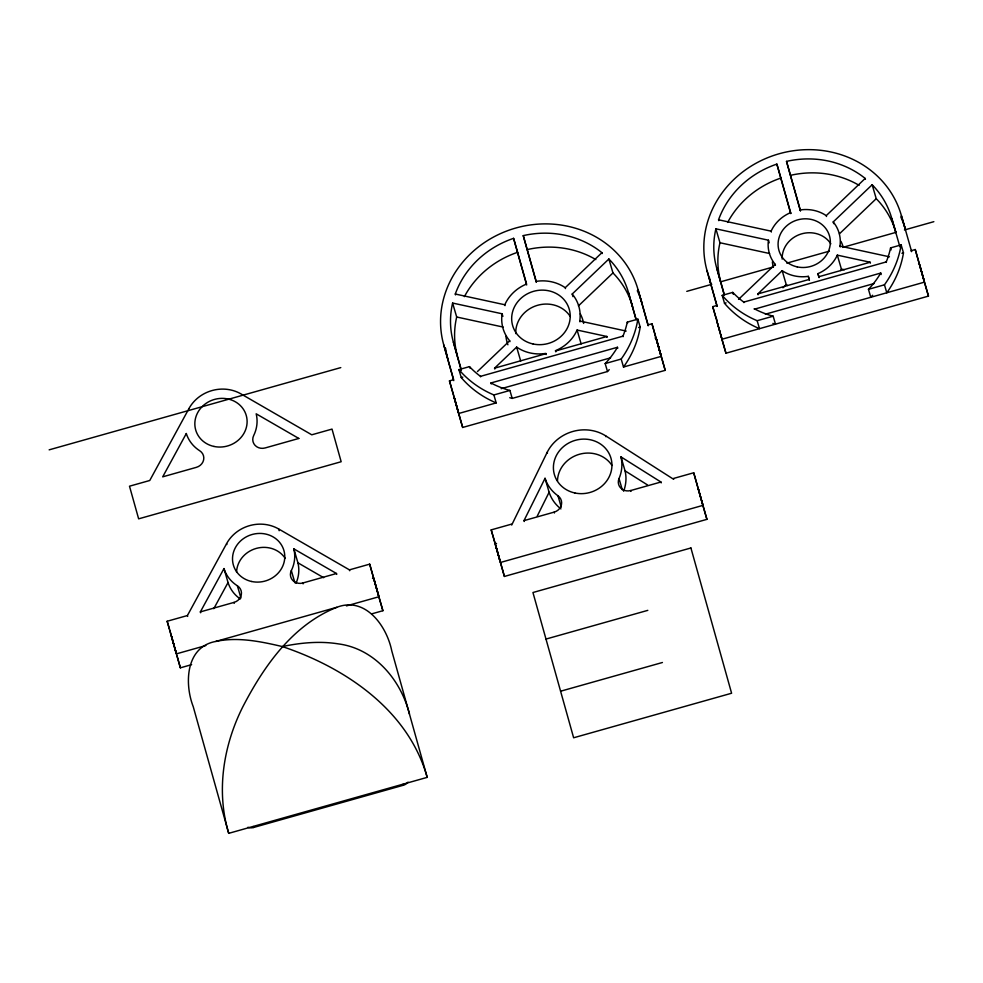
<?xml version="1.0" encoding="UTF-8"?>
<svg xmlns="http://www.w3.org/2000/svg" width="983" height="983" viewBox="0 0 983 983"><rect width="100%" height="100%" fill="white"/><g stroke="black" fill="none" stroke-linecap="round" stroke-linejoin="round"><path stroke-width="1.47" d="M511.701 525.045L547.199 452.291A39.48 36.285 -16.3 0 1 605.626 435.813L673.711 479.348M523.976 520.634L545.037 478.303A39.48 36.285 -16.3 0 0 557.963 495.788A10.014 9.203 -16.3 0 1 561.416 504.82A10.014 9.203 -16.3 0 1 554.179 512.118L523.976 520.634L524.234 521.506M537.271 516.05L549.116 492.25L545.037 478.303M187.667 616.415L187.409 615.542L226.594 543.648A36.322 33.385 -16.3 0 1 278.644 528.965L349.432 569.857L349.678 570.73M200.36 611.893L223.964 568.579A36.322 33.385 -16.3 0 0 237.382 585.807A10.014 9.203 -16.3 0 1 241.29 594.875A10.014 9.203 -16.3 0 1 234.003 602.407L200.36 611.893L200.618 612.765M213.778 608.686L228.044 582.526L223.964 568.579M336.764 607.322C292.75 624.856 263.886 666.105 242.85 706.765C223.362 745.47 215.977 791.34 228.72 833.338L427.187 777.369L391.726 650.721C386.737 626.036 365.418 596.103 336.764 607.322L215.818 641.432C185.64 646.851 184.276 683.59 193.246 706.691L228.72 833.338M477.419 371.562L509.661 340.769A39.48 36.285 -16.3 0 1 502.104 313.786L452.61 303.059A90.989 83.629 -16.3 0 0 453.36 342.084L461.31 370.48M601.915 252.68A90.989 83.629 -16.3 0 0 523.239 235.625L536.042 281.384A39.48 36.285 -16.3 0 1 565.237 287.7L601.915 252.68L602.161 253.553M494.805 369.043L494.56 368.17L516.64 347.085A39.48 36.285 -16.3 0 0 545.823 353.413L546.155 354.568M580.019 321.871L579.761 320.999A39.48 36.285 -16.3 0 0 572.204 294.028L608.882 258.996A90.989 83.629 -16.3 0 1 628.506 292.701L636.247 319.745M578.434 305.897L612.962 272.93L608.882 258.996M738.552 299.36L775.206 264.366A36.322 33.385 -16.3 0 1 768.436 240.208L715.894 228.818A90.989 83.629 -16.3 0 0 716.644 267.843L723.98 294.052M865.187 178.439A90.989 83.629 -16.3 0 0 786.511 161.384L800.113 209.957A36.322 33.385 -16.3 0 1 826.248 215.621L865.187 178.439L865.445 179.299M758.09 294.802L757.832 293.929L782.173 270.681A36.322 33.385 -16.3 0 0 808.309 276.346L809.328 279.836M840.244 246.966L839.986 246.094A36.322 33.385 -16.3 0 0 833.215 221.937L872.154 184.755A90.989 83.629 -16.3 0 1 891.778 218.459L895.857 232.393A90.989 83.629 -16.3 0 0 876.234 198.689L872.154 184.755M782.935 287.798L786.253 284.628L782.173 270.681M839.457 233.807L876.234 198.689M49.15 449.845L340.782 367.605M686.773 291.361L711.778 284.308M773.547 266.885L720.6 281.814L716.644 267.843M786.781 263.149L829.431 251.132M842.664 247.397L895.611 232.467M904.434 229.973L933.85 221.679M453.765 380.618L453.507 379.745L449.464 380.888L458.594 413.524L496.206 402.907A101.003 92.832 -16.3 0 1 461.248 377.57L458.914 369.608L469.493 366.622A90.989 83.629 -16.3 0 0 480.478 376.354L480.613 376.845M623.111 336.665L622.964 336.161A90.989 83.629 -16.3 0 0 627.289 322.129L637.869 319.143L640.203 327.106A101.003 92.832 -16.3 0 1 623.505 367.015L661.117 356.411L651.975 323.776L647.932 324.918L638.139 289.985A101.003 92.832 -16.3 0 0 515.891 227.995A101.003 92.832 -16.3 0 0 443.726 344.812L453.507 379.745M722.198 295.367A101.003 92.832 -16.3 0 0 757.156 320.716L759.49 328.666A101.003 92.832 -16.3 0 1 724.52 303.317L722.198 295.367L732.777 292.381A90.989 83.629 -16.3 0 0 743.75 302.113L743.898 302.604M886.396 262.424L886.248 261.92A90.989 83.629 -16.3 0 0 890.573 247.888L901.153 244.902L903.475 252.852A101.003 92.832 -16.3 0 1 886.789 292.774L884.454 284.812A101.003 92.832 -16.3 0 0 901.153 244.902M461.248 377.57L462.796 377.128M494.56 368.17L545.897 353.696M555.542 350.98L606.892 336.493L607.138 337.366M638.643 327.536L640.203 327.106M911.462 251.55L911.204 250.677L915.259 249.535L928.468 296.104L725.958 353.216L712.736 306.647L716.791 305.504L717.037 306.377M724.52 303.317L726.068 302.887M757.832 293.929L809.181 279.442L809.427 280.315M870.164 262.252L818.814 276.727L817.954 273.63A36.322 33.385 -16.3 0 0 837.319 255.138L870.164 262.252L870.422 263.125M901.927 253.295L903.475 252.852M480.478 376.354L622.964 336.161M743.75 302.113L886.248 261.92M491.242 383.96L490.947 382.965L617.459 347.282L617.754 348.277M754.366 309.215L880.743 273.041L881.173 274.527M655.047 338.005L656.054 337.722L665.196 370.345L462.674 427.458L458.594 413.524M717.062 320.507L715.28 315.359M918.577 263.69L919.338 263.469M501.183 388.69L610.566 357.849M765.376 314.191L874.243 283.485M458.914 369.608A101.003 92.832 -16.3 0 0 493.884 394.957L509.894 390.448L512.217 398.398L607.506 371.525A90.989 83.629 -16.3 0 0 609.251 369.633M607.506 371.525L605.172 363.575L621.182 359.053A101.003 92.832 -16.3 0 0 637.869 319.143M757.156 320.716L773.166 316.194L775.489 324.157A90.989 83.629 -16.3 0 1 772.859 323.407M872.646 295.256A90.989 83.629 -16.3 0 1 870.778 297.284L868.456 289.321L884.454 284.812M928.468 296.104L924.401 282.158L721.878 339.27L725.958 353.216M191.624 664.655L180.368 667.826L167.159 621.256L187.409 615.542M336.481 573.507L293.843 548.87A36.322 33.385 -16.3 0 1 291.337 570.595A10.014 9.203 -16.3 0 0 292.701 580.375A10.014 9.203 -16.3 0 0 302.838 582.993L336.481 573.507L336.739 574.379M349.432 569.857L369.682 564.144L382.891 610.713L371.648 613.884M673.466 478.475L693.715 472.774L706.924 519.343L504.402 576.443L491.193 529.886L511.443 524.172M660.92 482.014L620.973 456.886A39.48 36.285 -16.3 0 1 619.02 478.574A10.014 9.203 -16.3 0 0 620.752 488.084A10.014 9.203 -16.3 0 0 630.73 490.529L660.92 482.014L661.178 482.886M372.496 578.446L373.761 578.09M491.193 529.886L495.272 543.82L496.538 543.464M176.301 653.892L205.828 645.561M346.471 605.897L378.824 596.779L382.891 610.713M500.335 562.509L702.857 505.397L706.924 519.343M545.983 639.073L647.809 610.357M560.593 691.221L662.419 662.505M247.937 827.268A8.417 7.741 -16.3 0 0 253.503 827.502L403.374 785.233A8.417 7.741 -16.3 0 0 408.006 782.124M215.818 641.432C237.947 636.738 260.679 641.506 282.305 646.556C300.614 642.747 319.586 640.904 338.164 643.853C374.523 648.485 400.929 679.917 409.456 714.051M718.561 219.787L771.102 231.165A36.322 33.385 -16.3 0 1 790.479 212.672L776.865 164.1A90.989 83.629 -16.3 0 0 718.561 219.787L718.819 220.659M839.986 246.094L889.443 256.809M715.894 228.818L719.974 242.752L769.591 253.516M837.319 255.138L841.399 269.072L844.385 269.723M455.289 294.028L504.783 304.755A39.48 36.285 -16.3 0 1 526.409 284.099L513.593 238.341A90.989 83.629 -16.3 0 0 455.289 294.028L455.534 294.9M579.761 320.999L626.171 331.062M555.8 351.84L555.456 350.698A39.48 36.285 -16.3 0 0 577.095 330.042L606.892 336.493M452.61 303.059L456.69 317.005L503.185 327.081M282.305 646.556C345.291 667.641 408.473 710.156 427.187 777.369M293.843 548.87L297.923 562.817L323.677 577.697M620.973 456.886L625.053 470.832L647.527 484.963M454.834 399.676L453.79 396.075L455.94 403.583M656.988 341.482L656.325 339.012L657.615 343.522M499.966 560.875L497.926 553.761M660.527 353.978L660.871 355.158L659.556 350.612M716.791 305.504L706.998 270.558A101.003 92.832 -16.3 0 1 779.175 153.753A101.003 92.832 -16.3 0 1 901.423 215.732L905.503 229.678A101.003 92.832 -16.3 0 0 900.821 216.948M890.573 247.888L891.151 249.866M833.215 221.937L833.731 223.682M826.248 215.621L826.506 216.493M786.511 161.384L800.506 210.743M800.113 209.957L800.371 210.829M817.954 273.63L819.072 277.599M776.865 164.1L778.905 171.067M779.163 171.939L790.86 213.458M790.479 212.672L790.725 213.544M771.102 231.165L771.36 232.037M768.436 240.208L769.197 242.813M775.206 264.366L775.452 265.238M732.777 292.381L733.355 294.372M706.998 270.558L717.197 306.34M712.736 306.647L715.034 314.486M665.196 370.345L651.975 323.776M638.139 289.985L647.932 324.304M647.932 324.918L648.19 325.791M627.289 322.129L627.584 323.124M621.182 359.053L623.505 367.015M630.73 490.529L630.988 491.402M572.204 294.028L572.966 296.633M565.237 287.7L565.483 288.572M577.095 330.042L581.162 343.976M619.02 478.574L622.337 489.903M605.626 435.813L605.872 436.685M523.239 235.625L536.399 282.035M536.042 281.384L536.3 282.256M513.593 238.341L526.483 283.743M526.409 284.099L526.667 284.972M504.783 304.755L505.029 305.627M516.64 347.085L520.707 361.019M547.199 452.291L547.457 453.151M557.963 495.788L561.268 507.117M502.104 313.786L502.878 316.403M509.661 340.769L509.919 341.642M554.179 512.118L554.437 512.991M493.884 394.957L496.206 402.907M469.493 366.622L469.935 368.121M453.36 342.084L461.113 369.129M443.726 344.812L453.507 379.131M449.464 380.888L453.532 394.834M403.079 784.237L403.374 785.233M302.838 582.993L303.096 583.865M291.337 570.595L294.9 582.784M278.644 528.965L279.16 530.709M226.594 543.648L226.852 544.521M237.382 585.807L240.946 598.008M234.003 602.407L234.249 603.279M253.209 826.506L253.503 827.502M167.159 621.256L169.457 629.095M169.703 629.968L174.089 645.389M717.344 322.793L717.062 321.834L718.229 326.086M656.595 339.934L656.398 339.344M660.674 354.507L660.429 353.659M495.801 546.032L495.543 545.123L496.501 548.686M495.911 546.413L497.668 552.569M717.59 323.64L720.084 332.426M657.16 341.912L656.988 341.31L657.295 342.576M660.011 352.221L660.343 353.352M923.16 277.304L924.143 280.892L921.993 273.409M659.704 351.115L660.097 352.516M701.616 500.544L702.587 504.095L700.449 496.648M921.735 272.217L919.609 264.783L920.567 268.334M719.482 330.521L721.633 338.029L720.637 334.417M657.553 343.288L658.463 346.471M658.721 347.663L659.618 350.845M700.191 495.457L698.053 488.01L699.024 491.574M456.198 404.763L458.348 412.27L457.365 408.658M376.157 586.839L374.019 579.392L374.99 582.944M173.635 643.951L171.484 636.443L172.467 640.056M173.893 645.143L176.043 652.638L175.06 649.026M921.12 270.313L922.607 275.314M718.61 327.425L719.249 329.71M658.401 346.286L658.905 348.068M657.811 344.419L659.372 349.702M701.063 498.553L699.577 493.552M456.812 406.679L455.326 401.678M497.054 550.664L498.541 555.665M376.378 587.65L377.03 589.935M375.543 584.934L378.566 595.526L377.583 591.913M173.033 642.046L174.507 647.047M915.259 249.535L924.401 282.158M901.423 215.732L911.61 251.513M891.778 218.459L899.937 246.954M808.309 276.346L809.181 279.442M724.385 294.888L720.723 281.789A90.989 83.629 -16.3 0 1 719.974 242.752M693.715 472.774L702.857 505.397M628.506 292.701L635.841 318.91M453.937 396.247L462.674 427.458M495.272 543.82L499.843 560.138M500.408 562.178L504.402 576.443M369.682 564.144L378.824 596.779M174.667 647.428L176.375 653.548M176.952 655.587L180.368 667.826M499.094 557.656L499.831 560.335M617.459 347.282A90.989 83.629 -16.3 0 1 605.172 363.575M509.894 390.448A90.989 83.629 -16.3 0 1 490.947 382.965M512.217 398.398A90.989 83.629 -16.3 0 1 509.747 397.697M447.806 358.746A101.003 92.832 -16.3 0 1 445.545 348.129M637.303 290.698A101.003 92.832 -16.3 0 1 642.218 303.919M515.756 333.606A29.453 27.082 -16.3 0 1 536.792 305.529A29.453 27.082 -16.3 0 1 570.263 316.477M457.439 356.03A90.989 83.629 -16.3 0 1 456.69 317.005M464.381 296.645A90.989 83.629 -16.3 0 1 517.672 252.287M527.306 249.571A90.989 83.629 -16.3 0 1 595.821 259.573M612.962 272.93A90.989 83.629 -16.3 0 1 632.585 306.635M580.302 313.884A39.48 36.285 -16.3 0 1 583.656 323.419M507.916 344.787A39.48 36.285 -16.3 0 1 505.95 336.395M880.743 273.041A90.989 83.629 -16.3 0 1 868.456 289.321M773.166 316.194A90.989 83.629 -16.3 0 1 754.219 308.723M711.078 284.505A101.003 92.832 -16.3 0 1 709.48 277.734M782.161 259.119A26.308 24.182 -16.3 0 1 800.948 234.052A26.308 24.182 -16.3 0 1 830.832 243.821M727.666 222.404A90.989 83.629 -16.3 0 1 780.944 178.046M790.59 175.318A90.989 83.629 -16.3 0 1 859.093 185.332M841.399 269.072A36.322 33.385 -16.3 0 1 840.674 270.546M787.616 285.5A36.322 33.385 -16.3 0 1 786.253 284.628M773.326 266.946A36.322 33.385 -16.3 0 1 772.368 261.896M840.846 241.204A36.322 33.385 -16.3 0 1 843.242 247.237M557.472 480.834A29.453 27.082 -16.3 0 1 579.442 454.257A29.453 27.082 -16.3 0 1 611.991 465.463M625.053 470.832A39.48 36.285 -16.3 0 1 623.615 491.217M560.924 508.899A39.48 36.285 -16.3 0 1 549.116 492.25M236.571 572.155A26.308 24.182 -16.3 0 1 256.194 548.428A26.308 24.182 -16.3 0 1 285.254 558.43M297.923 562.817A36.322 33.385 -16.3 0 1 296.006 583.263M240.282 598.979A36.322 33.385 -16.3 0 1 228.044 582.526M188.945 408.596L149.76 480.49L129.498 486.204L138.64 518.84L341.162 461.727L332.021 429.092L311.771 434.805L240.995 393.913A36.322 33.385 -16.3 0 0 188.945 408.596M186.303 433.528L162.699 476.841L196.342 467.355A10.014 9.203 -16.3 0 0 203.641 459.811A10.014 9.203 -16.3 0 0 199.721 450.755A36.322 33.385 -16.3 0 1 186.303 433.528M298.82 438.455L265.189 447.941A10.014 9.203 -16.3 0 1 255.039 445.324A10.014 9.203 -16.3 0 1 253.688 435.543A36.322 33.385 -16.3 0 0 256.182 413.818L298.82 438.455M690.914 547.973L532.946 592.516L573.63 737.778L731.598 693.236L690.914 547.973M533.081 343.976A29.453 27.082 -16.3 0 0 569.292 309.399A29.453 27.082 -16.3 0 0 520.437 298.807A29.453 27.082 -16.3 0 0 533.081 343.976M797.201 266.885A26.308 24.182 -16.3 0 0 829.529 236.006A26.308 24.182 -16.3 0 0 785.909 226.557A26.308 24.182 -16.3 0 0 797.201 266.885M574.809 492.962A29.453 27.082 -16.3 0 0 611.021 458.385A29.453 27.082 -16.3 0 0 562.165 447.806A29.453 27.082 -16.3 0 0 574.809 492.962M251.623 581.494A26.308 24.182 -16.3 0 0 283.952 550.627A26.308 24.182 -16.3 0 0 240.331 541.178A26.308 24.182 -16.3 0 0 251.623 581.494M213.962 446.442A26.308 24.182 -16.3 0 0 246.291 415.576A26.308 24.182 -16.3 0 0 202.67 406.114A26.308 24.182 -16.3 0 0 213.962 446.442"/></g></svg>
